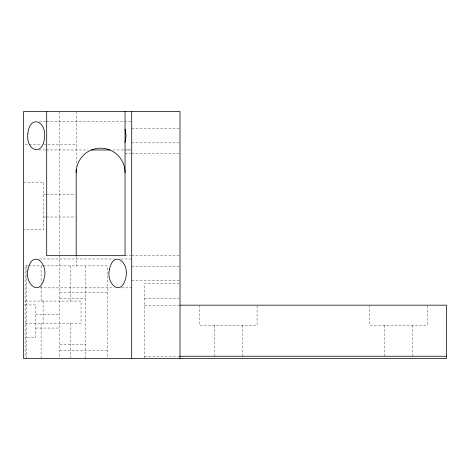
<?xml version="1.0" encoding="UTF-8"?>
<svg xmlns="http://www.w3.org/2000/svg" width="470" height="470" viewBox="0 0 470 470"><rect width="100%" height="100%" fill="white"/><g stroke="black" fill="none" stroke-linecap="round" stroke-linejoin="round"><path stroke-width="0.35" stroke-dasharray="2.35 1.76" d="M112.865 149.983L123.739 149.965M124.462 149.965L130.983 149.948L125.049 149.948M39.104 121.524L45.666 121.524M46.395 121.524L123.686 121.524M124.421 121.524L131.042 121.524M131.712 128.627L179.282 128.627M131.712 142.845L179.282 142.845M25.01 144.842L41.101 144.842M43.833 144.842L76.193 144.842M125.049 153.502L130.913 153.502M131.641 153.502L179.276 153.502M23.5 182.149L43.546 182.149L43.546 229.671L23.5 229.671M43.546 194.809L45.725 194.809M46.448 194.809L75.464 194.809M43.546 217.017L45.725 217.017M46.448 217.017L75.464 217.017M125.049 255.657L130.913 255.657M131.641 255.657L179.276 255.657M39.104 258.988L114.21 258.988M120.772 258.988L131.007 258.988M27.889 265.873L25.116 265.873L25.116 358.469M28.623 265.873L42.535 265.873M43.269 265.873L107.283 265.873L107.283 358.469M131.712 266.314L179.282 266.314M131.712 280.525L179.282 280.525M179.287 283.633L144.478 283.633L144.478 358.469M39.833 287.857L114.21 287.857M121.501 287.857L131.712 287.857M59.761 292.522L107.283 292.522M59.761 298.315L85.74 298.315M144.478 298.509L179.287 298.509M25.116 301.064L81.069 301.064L81.069 323.272L25.116 323.272M24.969 304.954L35.55 304.954L35.55 337.824L24.969 337.824M144.478 305.171L179.287 305.171M35.55 314.73L59.761 314.73M35.55 328.054L59.761 328.054M59.761 344.463L85.74 344.463M59.761 350.262L107.283 350.262M144.478 356.248L178.935 356.248M39.086 149.954L45.608 149.954M46.336 149.954L88.372 149.989M427.177 305.888L427.177 325.158L369.438 325.158L369.438 305.888M412.302 325.158L412.302 357.746M384.319 325.158L384.319 357.746M257.072 305.888L257.072 325.158L199.333 325.158L199.333 305.888M242.191 325.158L242.191 357.746M214.208 325.158L214.208 357.746M85.74 265.873L85.74 358.469M76.193 111.531L76.193 165.657M76.193 256.385L76.193 265.873M70.4 265.873L70.4 301.064M70.412 323.272L70.412 357.735M59.761 111.531L59.761 357.77M43.099 301.064L43.099 323.272M41.113 265.873L41.113 283.469M41.113 286.4L41.113 301.064M41.096 323.272L41.096 358.469M26.426 265.873L26.426 358.469"/><path stroke-width="0.7" d="M125.049 142.451L126.06 135.736L125.049 129.021M91.274 149.989L109.968 149.989M180.01 305.171L446.5 305.171L446.5 358.469L23.559 358.469L23.559 111.531L180.01 111.531L180.01 358.469M179.663 356.248L446.5 356.248M131.712 111.531L131.712 358.469M125.049 111.531L125.049 255.657L46.7 255.657L46.7 111.531M76.193 169.317L76.193 255.657M76.193 172.602A24.428 24.428 0 0 1 100.621 148.173A24.428 24.428 0 0 1 125.049 172.602M27.848 133.88C25.715 150.377 42.705 157.45 44.527 137.593C46.659 121.096 29.669 114.022 27.848 133.88M27.936 269.686C24.446 284.168 40.185 297.78 44.439 277.159C47.928 262.677 32.189 249.065 27.936 269.686M109.404 269.686C105.915 284.168 121.648 297.78 125.901 277.159C129.391 262.677 113.658 249.065 109.404 269.686"/></g></svg>
